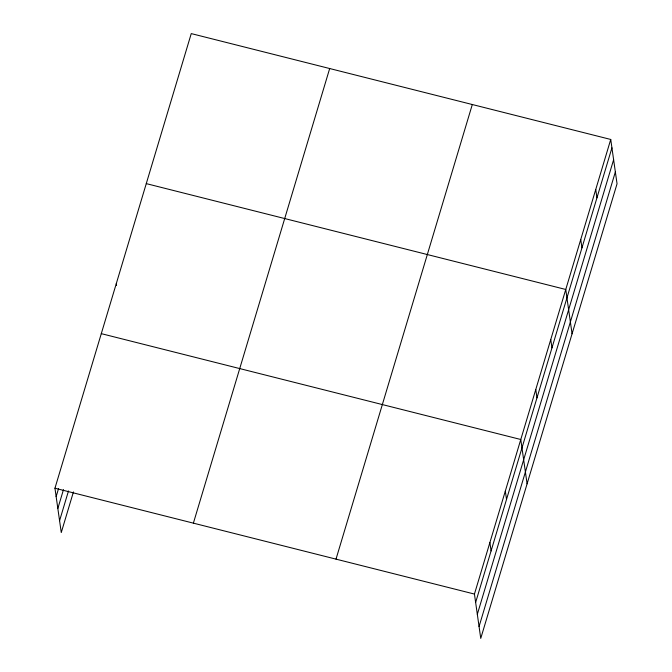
<?xml version="1.0" encoding="UTF-8"?>
<svg xmlns="http://www.w3.org/2000/svg" width="672" height="672" viewBox="0 0 672 672"><rect width="100%" height="100%" fill="white"/><g stroke="black" fill="none" stroke-linecap="round" stroke-linejoin="round"><path stroke-width="1.01" d="M73.441 491.921L61.261 532.543L54.953 488.216L191.251 33.6L610.739 139.457L617.047 183.784L480.749 638.4L474.44 594.065L610.739 139.457M56.146 496.608L58.523 488.678M57.834 508.469L63.479 489.644M59.573 520.691L68.485 490.963M193.385 523.144L329.683 68.527M336.008 559.138L472.307 104.521M475.633 602.456L611.932 147.848M477.322 614.317L613.62 159.709M479.06 626.539L615.359 171.923M146.278 183.624L565.757 289.472L572.065 333.808M101.296 333.648L520.775 439.496L527.092 483.832M54.953 488.216L474.44 594.065M595.745 189.462L596.938 197.854M580.751 239.467L581.944 247.859M550.763 339.486L551.956 347.878M535.769 389.491L536.97 397.883M505.336 491.022L506.528 499.414M489.888 542.548L491.081 550.939M116.29 283.634L116.55 285.499"/></g></svg>
